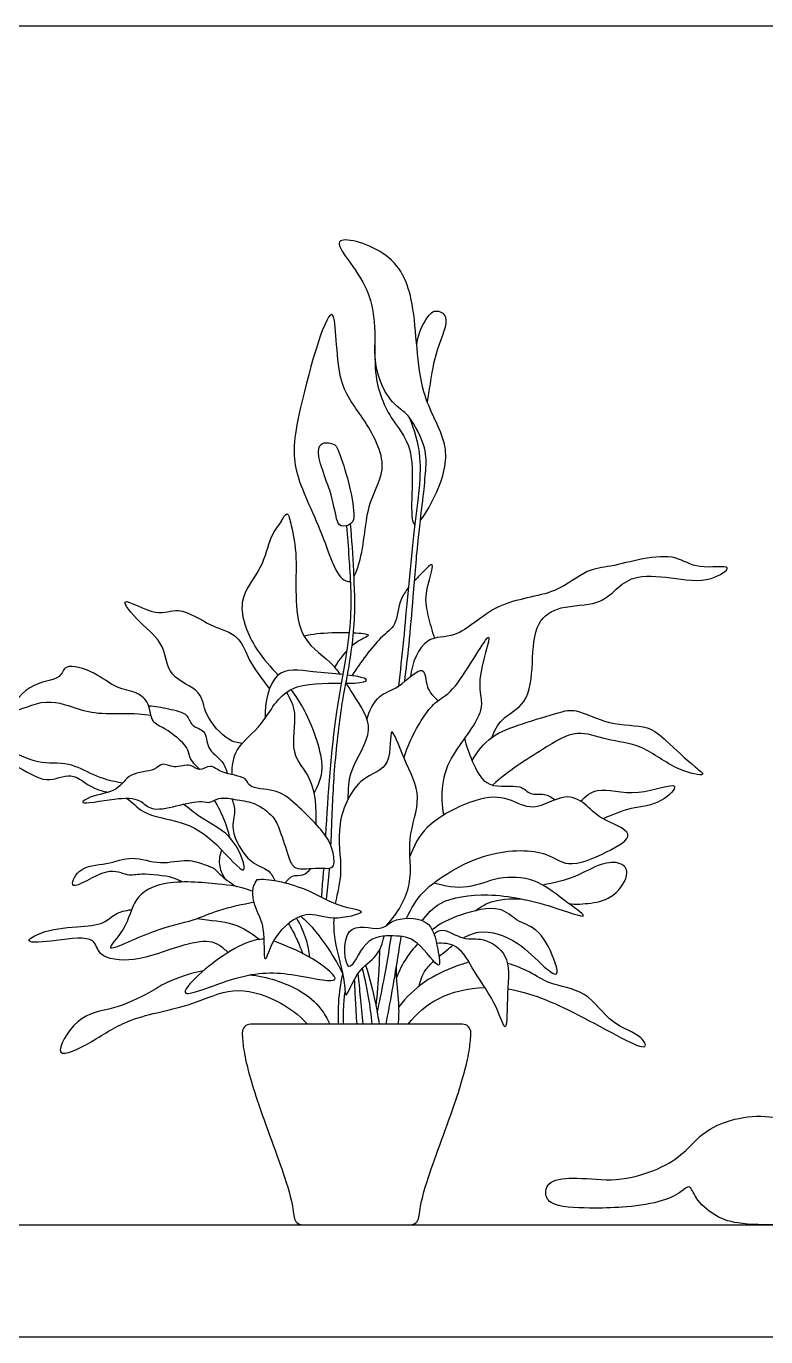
# Model space of a CAD drawing. Header units: millimetres. Extents: x 0.2 to 27.9, y 0.2 to 5.6.
# Drawn here: x 2.911 to 3.943, y 0.156 to 1.984 of the extents above; entities that cross this region are included whole.
import ezdxf

# ---------------------------------------------------------------- set-up
doc = ezdxf.new("R2010")
doc.units = ezdxf.units.MM
for name, color, linetype, true_color in [('AG-ANIMALS', 7, 'Continuous', 0xfc6666), ('AG-DIAGRAM', 7, 'Continuous', 0xfecc66), ('AG-PLANTS', 7, 'Continuous', 0x66ccff), ('X-VPRT', 6, 'Continuous', 0xff00ff)]:
    doc.layers.add(name, color=color, linetype=linetype, true_color=true_color)

msp = doc.modelspace()

# ---------------------------------------------------------------- linework, layer by layer
at = {"layer": 'AG-ANIMALS'}
msp.add_open_spline([(4.1738, 0.4861), (4.1744, 0.4811), (4.1739, 0.4699), (4.1615, 0.4632), (4.1635, 0.4526), (4.1766, 0.4415), (4.1946, 0.4235), (4.1997, 0.3998), (4.1944, 0.3713), (4.1925, 0.3619), (4.1807, 0.3446), (4.1988, 0.3479), (4.2205, 0.3419), (4.2428, 0.3414), (4.2688, 0.342), (4.2779, 0.3328), (4.2809, 0.3276), (4.2836, 0.3198), (4.2787, 0.3124), (4.2223, 0.3117), (4.0838, 0.3122), (3.9775, 0.3118), (3.9037, 0.3119), (3.8715, 0.3237), (3.8457, 0.3464), (3.8378, 0.3699), (3.8243, 0.3554), (3.7939, 0.3419), (3.7419, 0.3355), (3.7008, 0.335), (3.6411, 0.3362), (3.6345, 0.358), (3.6422, 0.3753), (3.6829, 0.3787), (3.7345, 0.371), (3.793, 0.3874), (3.8296, 0.4111), (3.8506, 0.4364), (3.8824, 0.4563), (3.9321, 0.4663), (3.9787, 0.4582), (4.0399, 0.4537), (4.0529, 0.4552), (4.0593, 0.4557)], degree=3, knots=[0, 0, 0, 0, 0.224232, 0.422619, 0.585983, 0.822713, 1.10898, 1.391583, 1.69236, 1.885631, 2.100663, 2.293856, 2.572991, 2.850125, 3.13727, 3.330554, 3.471556, 3.627909, 3.767802, 3.896753, 4.600292, 5.308976, 5.758484, 6.121178, 6.459801, 6.701379, 6.907554, 7.241869, 7.652205, 8.040155, 8.46203, 8.697449, 8.918714, 9.266198, 9.689584, 10.133031, 10.507798, 10.830021, 11.176125, 11.575326, 11.98315, 12.42382, 12.674698, 12.674698, 12.674698, 12.674698], dxfattribs=at)
at = {"layer": 'AG-DIAGRAM'}
msp.add_line((0.5972, 0.3119), (4.9093, 0.3119), dxfattribs=at)
at = {"layer": 'AG-PLANTS'}
for centre, start, end in [((3.2246, 0.5801), 90, 181.89), ((3.5202, 0.5801), 358.11, 90), ((3.2971, 0.3236), 185.6817, 270), ((3.4477, 0.3236), 270, 354.3183)]:
    msp.add_arc(centre, 0.0117, start, end, dxfattribs=at)
for points, knots in [([(3.4615, 1.2949), (3.4687, 1.3035), (3.4932, 1.3476), (3.5041, 1.4039), (3.4554, 1.4725), (3.4573, 1.5984), (3.4247, 1.6719), (3.3536, 1.6909), (3.3487, 1.6836), (3.3433, 1.6755), (3.4098, 1.6125), (3.3894, 1.5029), (3.4204, 1.4321), (3.4603, 1.3934), (3.4443, 1.294), (3.4539, 1.2888)], [2.624645, 2.624645, 2.624645, 2.624645, 2.890652, 3.345762, 3.832835, 4.445606, 4.945396, 5.379395, 5.379395, 5.379395, 5.86581, 6.457379, 6.920016, 7.345285, 7.876415, 7.876415, 7.876415, 7.876415]), ([(3.3688, 1.2167), (3.3716, 1.2219), (3.3834, 1.2526), (3.3843, 1.3205), (3.4213, 1.371), (3.3778, 1.4463), (3.3417, 1.4863), (3.3446, 1.5815), (3.3375, 1.582), (3.328, 1.5827), (3.2845, 1.4289), (3.2824, 1.3612), (3.3269, 1.2776), (3.3463, 1.2077), (3.3638, 1.2095)], [2.351563, 2.351563, 2.351563, 2.351563, 2.490961, 3.007054, 3.429013, 3.912722, 4.369094, 4.879384, 4.879384, 4.879384, 5.559639, 6.071468, 6.624479, 7.093077, 7.093077, 7.093077, 7.093077]), ([(3.4564, 1.5393), (3.4571, 1.5517), (3.4673, 1.5741), (3.4812, 1.5911), (3.5052, 1.5786), (3.4818, 1.5329), (3.4753, 1.4855), (3.4722, 1.4683), (3.4711, 1.4601)], [0, 0, 0, 0, 0.334956, 0.571786, 0.791518, 1.162347, 1.549964, 1.824011, 1.824011, 1.824011, 1.824011]), ([(3.4396, 1.0702), (3.4418, 1.0873), (3.4461, 1.1225), (3.4517, 1.189), (3.4579, 1.2699), (3.4658, 1.3269), (3.469, 1.3652), (3.471, 1.3956), (3.4474, 1.4404), (3.433, 1.45), (3.4069, 1.4742), (3.3965, 1.5175), (3.398, 1.5393)], [0, 0, 0, 0, 0.394177, 0.843448, 1.341424, 1.758589, 2.089605, 2.394924, 2.772592, 3.000773, 3.313515, 3.756934, 3.756934, 3.756934, 3.756934]), ([(3.4459, 1.4386), (3.4528, 1.4204), (3.467, 1.38), (3.4504, 1.2738), (3.4386, 1.1291), (3.4333, 1.0853), (3.4309, 1.0636)], [0, 0, 0, 0, 0.418502, 0.98929, 1.650329, 2.093859, 2.093859, 2.093859, 2.093859]), ([(3.3422, 1.4004), (3.3291, 1.4056), (3.3097, 1.3977), (3.3381, 1.3359), (3.3432, 1.2991), (3.349, 1.2848), (3.3674, 1.2887), (3.37, 1.3062), (3.3625, 1.3475), (3.349, 1.3884), (3.3445, 1.3976), (3.3422, 1.4004)], [0, 0, 0, 0, 0.23458, 0.694439, 1.066311, 1.265158, 1.482624, 1.707892, 2.094405, 2.481084, 2.688552, 2.688552, 2.688552, 2.688552]), ([(3.2679, 1.2942), (3.2695, 1.2978), (3.2763, 1.3108), (3.2825, 1.2821), (3.2916, 1.2429), (3.2814, 1.1318), (3.3288, 1.1061), (3.3451, 1.086), (3.3494, 1.08)], [0, 0, 0, 0, 0.188754, 0.418263, 0.789929, 1.345151, 1.762834, 1.924, 1.924, 1.924, 1.924]), ([(3.2679, 1.2942), (3.2623, 1.2868), (3.2502, 1.2712), (3.2424, 1.2265), (3.2001, 1.1828), (3.2304, 1.1123), (3.2526, 1.0905), (3.2632, 1.079)], [0, 0, 0, 0, 0.28957, 0.651684, 1.058806, 1.508425, 1.887088, 1.887088, 1.887088, 1.887088]), ([(3.3584, 1.2874), (3.3598, 1.2722), (3.3618, 1.2406), (3.3687, 1.1483), (3.3401, 1.0263), (3.3322, 0.9125), (3.3292, 0.8548)], [0, 0, 0, 0, 0.370363, 0.884455, 1.502957, 2.224313, 2.224313, 2.224313, 2.224313]), ([(3.3366, 0.8413), (3.3372, 0.8526), (3.3389, 0.8937), (3.3414, 0.9583), (3.3531, 1.0478), (3.3579, 1.0667), (3.3723, 1.1489), (3.3685, 1.2229), (3.3661, 1.2681), (3.364, 1.2899)], [0.595426, 0.595426, 0.595426, 0.595426, 0.801521, 1.31436, 1.817177, 2.06767, 2.552356, 3.039254, 3.483947, 3.483947, 3.483947, 3.483947]), ([(3.5611, 0.9918), (3.565, 1.0006), (3.5731, 1.0197), (3.614, 1.0384), (3.6181, 1.0959), (3.6202, 1.1533), (3.6568, 1.1773), (3.7093, 1.1752), (3.7346, 1.1988), (3.7591, 1.2193), (3.8123, 1.2156), (3.8624, 1.2061), (3.9053, 1.235), (3.8458, 1.225), (3.8199, 1.2471), (3.7708, 1.2425), (3.7276, 1.2297), (3.6921, 1.2272), (3.6498, 1.189), (3.5671, 1.1846), (3.5136, 1.127), (3.4667, 1.1369), (3.4493, 1.095), (3.4476, 1.0766)], [0, 0, 0, 0, 0.294715, 0.638588, 1.044016, 1.451491, 1.789506, 2.178039, 2.490617, 2.788095, 3.179522, 3.590445, 3.873357, 4.210472, 4.538978, 4.910696, 5.281324, 5.598361, 5.996299, 6.490776, 6.956865, 7.296621, 7.703859, 7.703859, 7.703859, 7.703859]), ([(3.4817, 1.1306), (3.4779, 1.1404), (3.473, 1.1621), (3.4652, 1.1893), (3.4856, 1.2441), (3.4675, 1.2249), (3.4568, 1.2144), (3.4533, 1.2107)], [0, 0, 0, 0, 0.307219, 0.619483, 0.966899, 1.199363, 1.320456, 1.320456, 1.320456, 1.320456]), ([(3.4446, 1.2007), (3.4408, 1.1959), (3.4301, 1.1794), (3.4297, 1.1475), (3.4034, 1.1319), (3.3779, 1.0965), (3.3658, 1.0781)], [1.425062, 1.425062, 1.425062, 1.425062, 1.571106, 1.90077, 2.190869, 2.635354, 2.635354, 2.635354, 2.635354]), ([(3.2126, 0.9835), (3.2062, 0.9845), (3.1927, 0.9863), (3.158, 1.0229), (3.159, 1.0586), (3.1074, 1.0744), (3.1063, 1.1232), (3.0726, 1.1478), (3.0326, 1.196), (3.096, 1.1575), (3.1226, 1.1774), (3.169, 1.1471), (3.1887, 1.1419), (3.2107, 1.1305), (3.2217, 1.098), (3.2408, 1.0725), (3.2509, 1.0597)], [0, 0, 0, 0, 0.241283, 0.614618, 0.92487, 1.288728, 1.640882, 2.015714, 2.337186, 2.704372, 3.014981, 3.3994, 3.655387, 3.909604, 4.224208, 4.607409, 4.607409, 4.607409, 4.607409]), ([(3.2987, 1.1339), (3.3119, 1.1363), (3.3254, 1.1383), (3.3542, 1.1384), (3.3621, 1.1382)], [0, 0, 0, 0, 0.3469057, 0.4908627, 0.4908627, 0.4908627, 0.4908627]), ([(3.3682, 1.138), (3.3789, 1.1375), (3.3968, 1.1355), (3.379, 1.1297), (3.3689, 1.1221), (3.3662, 1.1197)], [0.5285818, 0.5285818, 0.5285818, 0.5285818, 0.7342851, 0.9567932, 1.0439977, 1.0439977, 1.0439977, 1.0439977]), ([(3.4388, 0.9631), (3.4445, 0.9852), (3.4669, 1.0248), (3.4861, 1.0452), (3.5112, 1.0558), (3.5751, 1.1726), (3.5356, 1.0655), (3.5568, 1.0304), (3.5041, 0.9703), (3.4899, 0.9267), (3.4911, 0.8971), (3.494, 0.8836)], [0, 0, 0, 0, 0.453576, 0.729025, 1.038511, 1.534372, 1.958799, 2.318231, 2.778477, 3.155427, 3.508317, 3.508317, 3.508317, 3.508317]), ([(3.1539, 0.9472), (3.1481, 0.9521), (3.1375, 0.9646), (3.1385, 0.9792), (3.1058, 1.0056), (3.0851, 1.0117), (3.0845, 1.0401), (3.0662, 1.0562), (3.0353, 1.06), (3.0097, 1.0832), (2.9639, 1.0969), (2.9608, 1.0707), (2.915, 1.0712), (2.8762, 1.0151), (2.9367, 1.0498), (2.9807, 1.0317), (3.016, 1.0235), (3.0608, 1.0267), (3.0801, 1.0237), (3.0856, 1.0226)], [0, 0, 0, 0, 0.260322, 0.463229, 0.807607, 1.054571, 1.323284, 1.582098, 1.877453, 2.211402, 2.553773, 2.773871, 3.137008, 3.481156, 3.834439, 4.21781, 4.549697, 4.940701, 5.105069, 5.105069, 5.105069, 5.105069]), ([(3.3531, 1.0796), (3.3403, 1.081), (3.3045, 1.0836), (3.2557, 1.0923), (3.244, 1.0409), (3.2449, 1.0187)], [2.2563, 2.2563, 2.2563, 2.2563, 2.524071, 2.911336, 3.309845, 3.309845, 3.309845, 3.309845]), ([(3.3867, 1.0168), (3.3898, 1.0286), (3.4025, 1.0535), (3.43, 1.0581), (3.4693, 1.0994), (3.4683, 1.0589), (3.4802, 1.0489), (3.4861, 1.0433)], [0, 0, 0, 0, 0.330359, 0.632288, 0.977076, 1.243563, 1.513639, 1.513639, 1.513639, 1.513639]), ([(3.1987, 0.9399), (3.1989, 0.9516), (3.2008, 0.9784), (3.2451, 1.0092), (3.2693, 1.0688), (3.3286, 1.0678), (3.351, 1.0676)], [0, 0, 0, 0, 0.325232, 0.715138, 1.151434, 1.542636, 1.542636, 1.542636, 1.542636]), ([(3.3577, 1.0676), (3.3622, 1.0676), (3.3776, 1.0678), (3.3923, 1.0716), (3.3782, 1.0764), (3.3651, 1.0783), (3.3598, 1.0789)], [1.5825746, 1.5825746, 1.5825746, 1.5825746, 1.6663763, 1.891655, 2.0907037, 2.2083716, 2.2083716, 2.2083716, 2.2083716]), ([(3.3577, 1.0676), (3.3611, 1.0622), (3.3742, 1.0407), (3.4018, 1.0028), (3.36, 0.9469), (3.3608, 0.9191), (3.3603, 0.9055)], [2.033141, 2.033141, 2.033141, 2.033141, 2.172969, 2.571116, 2.997926, 3.348418, 3.348418, 3.348418, 3.348418]), ([(3.2746, 1.0551), (3.2795, 1.0459), (3.2913, 1.0273), (3.2771, 0.9677), (3.3128, 0.9373), (3.3168, 0.8924), (3.3155, 0.8713)], [0, 0, 0, 0, 0.305842, 0.709265, 1.067391, 1.504376, 1.504376, 1.504376, 1.504376]), ([(3.2805, 1.0587), (3.2869, 1.0504), (3.3073, 1.0199), (3.3318, 0.949), (3.3184, 0.9251), (3.3129, 0.9141)], [2.09037, 2.09037, 2.09037, 2.09037, 2.314086, 2.8175, 3.149383, 3.149383, 3.149383, 3.149383]), ([(3.0823, 1.0362), (3.0916, 1.0357), (3.1085, 1.0321), (3.1383, 1.026), (3.1404, 1.0067), (3.1639, 1.0028), (3.1622, 0.9751), (3.1865, 0.96), (3.1903, 0.9473), (3.1922, 0.9414)], [0, 0, 0, 0, 0.288965, 0.574431, 0.789526, 1.025076, 1.287779, 1.568498, 1.80574, 1.80574, 1.80574, 1.80574]), ([(3.5336, 0.9599), (3.5406, 0.972), (3.5594, 0.9957), (3.603, 1.0109), (3.6536, 1.0267), (3.6794, 1.033), (3.7244, 1.0077), (3.7799, 1.0101), (3.8046, 0.9872), (3.841, 0.9531), (3.8644, 0.9361), (3.8147, 0.9461), (3.7724, 0.9831), (3.7217, 0.9869), (3.6788, 1.0049), (3.6299, 0.9739), (3.5833, 0.9445), (3.5621, 0.9254)], [0, 0, 0, 0, 0.355554, 0.730798, 1.12679, 1.400497, 1.784533, 2.184114, 2.497861, 2.898187, 3.109102, 3.426943, 3.853781, 4.238199, 4.593255, 4.993668, 5.500402, 5.500402, 5.500402, 5.500402]), ([(3.4149, 0.7301), (3.4291, 0.7465), (3.4546, 0.7859), (3.4406, 0.8504), (3.4663, 0.9096), (3.4402, 0.9554), (3.4165, 1.0226), (3.4234, 0.9466), (3.3751, 0.9398), (3.3408, 0.871), (3.355, 0.8058), (3.3453, 0.775), (3.3428, 0.7601)], [0, 0, 0, 0, 0.441524, 0.877411, 1.295601, 1.712492, 2.061192, 2.41443, 2.770056, 3.226603, 3.671085, 4.041574, 4.041574, 4.041574, 4.041574]), ([(3.5232, 0.991), (3.5253, 0.9799), (3.5332, 0.9599), (3.553, 0.9168), (3.6018, 0.9289), (3.6138, 0.9103), (3.6351, 0.9149), (3.6449, 0.9082), (3.6494, 0.9049)], [0, 0, 0, 0, 0.318362, 0.667642, 1.021105, 1.253373, 1.490487, 1.715495, 1.715495, 1.715495, 1.715495]), ([(3.0459, 0.9282), (3.0298, 0.9309), (3.0058, 0.9377), (2.971, 0.9589), (2.9267, 0.9528), (2.8839, 0.9786), (2.8429, 0.9822), (2.8042, 0.9757), (2.8422, 0.9638), (2.8959, 0.9586), (2.938, 0.924), (2.9756, 0.947), (2.9989, 0.9218), (3.0193, 0.9168), (3.0257, 0.9153)], [8.920593, 8.920593, 8.920593, 8.920593, 9.272869, 9.611909, 9.96868, 10.348802, 10.717522, 10.98399, 11.248346, 11.672288, 12.05696, 12.377377, 12.712367, 12.86869, 12.86869, 12.86869, 12.86869]), ([(3.3292, 0.8548), (3.3356, 0.8457), (3.3397, 0.8335), (3.3435, 0.8065), (3.3183, 0.8116), (3.285, 0.805), (3.2771, 0.8264), (3.2658, 0.8622), (3.2572, 0.8822), (3.2316, 0.9013), (3.2069, 0.9044), (3.1805, 0.9099), (3.1678, 0.8992), (3.1557, 0.905), (3.1206, 0.8963), (3.0854, 0.8881), (3.0699, 0.9077), (3.0378, 0.908), (2.9796, 0.8962), (3.0033, 0.9119), (3.0405, 0.9152), (3.0542, 0.9444), (3.0909, 0.9438), (3.1009, 0.9582), (3.1178, 0.9475), (3.1411, 0.9571), (3.1521, 0.9429), (3.1696, 0.9561), (3.1831, 0.9403), (3.2202, 0.9382), (3.2206, 0.9205), (3.2604, 0.9198), (3.2837, 0.9037), (3.319, 0.8691), (3.3292, 0.8548)], [0, 0, 0, 0, 0.279899, 0.519602, 0.765549, 1.071643, 1.308986, 1.645605, 1.905021, 2.201808, 2.481304, 2.758401, 2.961867, 3.145391, 3.475446, 3.79731, 4.041188, 4.366768, 4.730846, 4.926435, 5.264376, 5.556801, 5.869756, 6.07211, 6.293942, 6.555306, 6.756953, 6.97537, 7.210984, 7.526466, 7.715044, 8.031035, 8.339281, 8.781766, 8.781766, 8.781766, 8.781766]), ([(3.6849, 0.903), (3.6919, 0.9093), (3.7088, 0.9257), (3.7611, 0.9063), (3.8312, 0.9355), (3.7964, 0.8967), (3.755, 0.8954), (3.7294, 0.8837), (3.7165, 0.8785)], [0, 0, 0, 0, 0.289642, 0.704134, 1.094716, 1.376485, 1.740553, 2.093295, 2.093295, 2.093295, 2.093295]), ([(3.0515, 0.9071), (3.0601, 0.9019), (3.0737, 0.8826), (3.1306, 0.8763), (3.1741, 0.8501), (3.2107, 0.8047), (3.2148, 0.8072), (3.2186, 0.8096), (3.2024, 0.8585), (3.1599, 0.8743), (3.1385, 0.893), (3.1311, 0.8989)], [5.798807, 5.798807, 5.798807, 5.798807, 6.087883, 6.487491, 6.910964, 7.30264, 7.30264, 7.30264, 7.659033, 8.076782, 8.283846, 8.283846, 8.283846, 8.283846]), ([(3.1738, 0.9041), (3.1793, 0.8953), (3.1885, 0.8766), (3.1932, 0.8608), (3.195, 0.8528)], [0, 0, 0, 0, 0.3053639, 0.5768251, 0.5768251, 0.5768251, 0.5768251]), ([(3.1986, 0.9062), (3.2005, 0.9004), (3.2049, 0.8876), (3.194, 0.8629), (3.2218, 0.8149), (3.2499, 0.8093), (3.256, 0.7973), (3.2584, 0.7922)], [0, 0, 0, 0, 0.233308, 0.507299, 0.897309, 1.180825, 1.407563, 1.407563, 1.407563, 1.407563]), ([(3.4423, 0.7396), (3.4487, 0.753), (3.4622, 0.7817), (3.5526, 0.8371), (3.6373, 0.8351), (3.6669, 0.8082), (3.7186, 0.8293), (3.7693, 0.8585), (3.7102, 0.8777), (3.6932, 0.8995), (3.6623, 0.9163), (3.6187, 0.8855), (3.5841, 0.9102), (3.5375, 0.9088), (3.4656, 0.8705), (3.4525, 0.8405), (3.447, 0.8259)], [0, 0, 0, 0, 0.36536, 0.920777, 1.413033, 1.731021, 2.139258, 2.480296, 2.83727, 3.142365, 3.440103, 3.811644, 4.142536, 4.511298, 4.994211, 5.369436, 5.369436, 5.369436, 5.369436]), ([(3.1294, 0.7903), (3.125, 0.7926), (3.1168, 0.7977), (3.0718, 0.8029), (3.0528, 0.7973), (3.0249, 0.8138), (2.967, 0.7706), (2.9845, 0.8138), (3.0243, 0.8133), (3.0591, 0.8284), (3.0984, 0.8128), (3.1356, 0.8238), (3.159, 0.8147), (3.1745, 0.8099), (3.1811, 0.8003), (3.1963, 0.789), (3.2044, 0.7841)], [0, 0, 0, 0, 0.211409, 0.572016, 0.814595, 1.113873, 1.49965, 1.752144, 2.094939, 2.427967, 2.773842, 3.10925, 3.379701, 3.590529, 3.773196, 4.065778, 4.065778, 4.065778, 4.065778]), ([(3.1892, 0.7947), (3.1852, 0.8006), (3.1795, 0.8145), (3.1821, 0.8284), (3.1845, 0.8346)], [0, 0, 0, 0, 0.2538799, 0.4992495, 0.4992495, 0.4992495, 0.4992495]), ([(3.2735, 0.7888), (3.2757, 0.7926), (3.2818, 0.801), (3.2985, 0.7979), (3.3055, 0.8054), (3.3084, 0.8091)], [0, 0, 0, 0, 0.1994667, 0.4109581, 0.6152286, 0.6152286, 0.6152286, 0.6152286]), ([(3.3238, 0.7691), (3.3244, 0.7793), (3.3256, 0.795), (3.3267, 0.8058), (3.327, 0.8094)], [0.0956078, 0.0956078, 0.0956078, 0.0956078, 0.3479006, 0.4771187, 0.4771187, 0.4771187, 0.4771187]), ([(3.3304, 0.7658), (3.3319, 0.7779), (3.3334, 0.7898), (3.3346, 0.807), (3.3348, 0.8096)], [0, 0, 0, 0, 0.3304966, 0.3875036, 0.3875036, 0.3875036, 0.3875036]), ([(3.6686, 0.7601), (3.6788, 0.7589), (3.6996, 0.7601), (3.7328, 0.7673), (3.7554, 0.8023), (3.741, 0.8193), (3.7116, 0.8167), (3.6776, 0.7956), (3.6475, 0.7887), (3.6323, 0.7859)], [0, 0, 0, 0, 0.30366, 0.622224, 0.949109, 1.167727, 1.449558, 1.797829, 2.170959, 2.170959, 2.170959, 2.170959]), ([(3.2262, 0.7774), (3.2096, 0.784), (3.1795, 0.7877), (3.1038, 0.7944), (3.0596, 0.769), (3.0538, 0.7261), (3.0101, 0.6844), (3.0924, 0.7265), (3.1439, 0.735), (3.1787, 0.7521), (3.2145, 0.7594), (3.2293, 0.7624)], [3.871295, 3.871295, 3.871295, 3.871295, 4.239496, 4.721478, 5.093614, 5.466762, 5.777017, 6.213468, 6.645249, 6.988499, 7.376561, 7.376561, 7.376561, 7.376561]), ([(3.2339, 0.7935), (3.2237, 0.7818), (3.2321, 0.7481), (3.2453, 0.7307), (3.2424, 0.6634), (3.255, 0.7181), (3.3027, 0.7535), (3.3345, 0.734), (3.3967, 0.7497), (3.3448, 0.7548), (3.3057, 0.7827), (3.2468, 0.7962), (3.2339, 0.7935)], [0, 0, 0, 0, 0.323138, 0.633611, 0.997463, 1.308044, 1.730066, 2.079566, 2.436057, 2.730009, 3.162105, 3.613008, 3.613008, 3.613008, 3.613008]), ([(3.4643, 0.7363), (3.4711, 0.7457), (3.4874, 0.7661), (3.5596, 0.7771), (3.6362, 0.7604), (3.7067, 0.7336), (3.6569, 0.7677), (3.623, 0.7964), (3.5694, 0.7988), (3.5282, 0.7786), (3.4952, 0.7842), (3.4801, 0.7888)], [0, 0, 0, 0, 0.322598, 0.772451, 1.294988, 1.663804, 1.98511, 2.373773, 2.757425, 3.125332, 3.501879, 3.501879, 3.501879, 3.501879]), ([(3.5383, 0.7501), (3.5457, 0.7556), (3.5618, 0.766), (3.5945, 0.7684), (3.6099, 0.7651)], [0, 0, 0, 0, 0.2887477, 0.66446, 0.66446, 0.66446, 0.66446]), ([(3.193, 0.6916), (3.1896, 0.6955), (3.181, 0.7022), (3.166, 0.7096), (3.1224, 0.7018), (3.0661, 0.6769), (3.0105, 0.684), (3.009, 0.7164), (2.9561, 0.7084), (2.9038, 0.7035), (2.9355, 0.7236), (2.9809, 0.728), (3.0202, 0.7301), (3.0334, 0.746), (3.0498, 0.7506), (3.0585, 0.7516)], [0, 0, 0, 0, 0.215891, 0.430242, 0.78348, 1.229956, 1.606228, 1.855807, 2.246722, 2.581826, 2.824736, 3.215291, 3.549964, 3.802791, 4.014205, 4.014205, 4.014205, 4.014205]), ([(3.5214, 0.7121), (3.5281, 0.716), (3.5515, 0.7259), (3.5997, 0.7083), (3.6299, 0.6741), (3.6564, 0.6548), (3.6478, 0.6865), (3.6265, 0.7273), (3.5952, 0.7342), (3.5736, 0.7598), (3.5146, 0.7449), (3.49, 0.733), (3.478, 0.7233)], [0.833506, 0.833506, 0.833506, 0.833506, 1.009457, 1.419042, 1.806692, 2.050539, 2.3019, 2.679399, 2.976745, 3.271932, 3.678352, 4.043705, 4.043705, 4.043705, 4.043705]), ([(3.15, 0.7393), (3.1693, 0.7362), (3.2006, 0.7355), (3.2261, 0.7189), (3.2371, 0.7101)], [4.6244935, 4.6244935, 4.6244935, 4.6244935, 5.01607, 5.3718929, 5.3718929, 5.3718929, 5.3718929]), ([(3.2773, 0.7323), (3.2812, 0.7257), (3.2885, 0.7122), (3.2944, 0.698), (3.2969, 0.6907)], [0, 0, 0, 0, 0.2621219, 0.5254572, 0.5254572, 0.5254572, 0.5254572]), ([(3.2885, 0.7396), (3.2942, 0.7302), (3.303, 0.7098), (3.3059, 0.6936), (3.3067, 0.6855)], [0, 0, 0, 0, 0.3145529, 0.58555, 0.58555, 0.58555, 0.58555]), ([(3.2947, 0.7424), (3.3011, 0.7366), (3.314, 0.7252), (3.343, 0.6841), (3.3532, 0.6615)], [0, 0, 0, 0, 0.277765, 0.7505063, 0.7505063, 0.7505063, 0.7505063]), ([(3.3406, 0.7398), (3.3402, 0.7303), (3.3416, 0.7013), (3.357, 0.6553), (3.3558, 0.6205), (3.3729, 0.6695), (3.4024, 0.6843), (3.4087, 0.7053), (3.4108, 0.7147)], [4.20593, 4.20593, 4.20593, 4.20593, 4.429861, 4.860693, 5.087012, 5.40997, 5.735943, 6.030734, 6.030734, 6.030734, 6.030734]), ([(3.3618, 0.6724), (3.3672, 0.6699), (3.3824, 0.7149), (3.4245, 0.7154), (3.4575, 0.7133), (3.4923, 0.659), (3.485, 0.7003), (3.4767, 0.7431), (3.42, 0.7398), (3.4083, 0.7188), (3.3493, 0.7407), (3.3557, 0.6753), (3.3618, 0.6724)], [0, 0, 0, 0, 0.343553, 0.688325, 1.012299, 1.36975, 1.628167, 1.982307, 2.348741, 2.601359, 2.957045, 3.33924, 3.33924, 3.33924, 3.33924]), ([(3.4014, 0.6078), (3.4046, 0.6227), (3.4106, 0.6524), (3.4179, 0.6941), (3.4212, 0.715)], [0, 0, 0, 0, 0.3695153, 0.8058129, 0.8058129, 0.8058129, 0.8058129]), ([(3.4137, 0.5919), (3.4166, 0.6071), (3.4228, 0.6403), (3.4309, 0.6889), (3.4348, 0.7143)], [0.0349461, 0.0349461, 0.0349461, 0.0349461, 0.3940082, 0.8747568, 0.8747568, 0.8747568, 0.8747568]), ([(3.4805, 0.7176), (3.484, 0.7202), (3.4927, 0.728), (3.5219, 0.7071), (3.5498, 0.7146), (3.5882, 0.6877), (3.5821, 0.6411), (3.583, 0.5694), (3.5675, 0.622), (3.5368, 0.6628), (3.5161, 0.7043), (3.4934, 0.7051), (3.484, 0.7045)], [0, 0, 0, 0, 0.198137, 0.503063, 0.794205, 1.1298, 1.52343, 1.899394, 2.195402, 2.616371, 2.973176, 3.26403, 3.26403, 3.26403, 3.26403]), ([(3.2434, 0.7103), (3.2399, 0.7104), (3.2145, 0.7085), (3.155, 0.6677), (3.1159, 0.6203), (3.2173, 0.667), (3.2819, 0.6633), (3.3398, 0.6495), (3.3423, 0.6544), (3.3445, 0.6584), (3.314, 0.6843), (3.2792, 0.6989), (3.2612, 0.7065), (3.2567, 0.7079)], [0.972092, 0.972092, 0.972092, 0.972092, 1.062371, 1.592573, 1.898455, 2.380524, 2.882941, 3.270899, 3.270899, 3.270899, 3.595576, 3.992818, 4.122147, 4.122147, 4.122147, 4.122147]), ([(3.3997, 0.6168), (3.4017, 0.6333), (3.4043, 0.6662), (3.4047, 0.6861), (3.4048, 0.6961)], [0, 0, 0, 0, 0.3856604, 0.6849451, 0.6849451, 0.6849451, 0.6849451]), ([(3.4579, 0.7042), (3.452, 0.6978), (3.4381, 0.6803), (3.432, 0.6666), (3.4282, 0.6567)], [4.2495047, 4.2495047, 4.2495047, 4.2495047, 4.4393226, 4.7477221, 4.7477221, 4.7477221, 4.7477221]), ([(3.4874, 0.6861), (3.4909, 0.6891), (3.4974, 0.6944), (3.504, 0.6998), (3.5069, 0.702)], [0.5083295, 0.5083295, 0.5083295, 0.5083295, 0.6193713, 0.7002962, 0.7002962, 0.7002962, 0.7002962]), ([(3.5294, 0.6783), (3.5234, 0.6768), (3.5024, 0.6698), (3.4656, 0.6529), (3.4417, 0.6292), (3.4316, 0.6161)], [4.3922817, 4.3922817, 4.3922817, 4.3922817, 4.5400032, 4.9261791, 5.3117595, 5.3117595, 5.3117595, 5.3117595]), ([(3.4596, 0.6447), (3.4615, 0.6525), (3.4649, 0.6642), (3.4755, 0.6755), (3.4801, 0.6797)], [0, 0, 0, 0, 0.268162, 0.4279559, 0.4279559, 0.4279559, 0.4279559]), ([(3.5835, 0.641), (3.6138, 0.6362), (3.6797, 0.6096), (3.785, 0.5461), (3.7687, 0.5789), (3.7256, 0.5901), (3.6955, 0.6404), (3.6402, 0.6462), (3.6188, 0.6635), (3.594, 0.6735), (3.5829, 0.6767)], [1.009326, 1.009326, 1.009326, 1.009326, 1.517409, 2.071838, 2.271929, 2.636318, 3.04599, 3.434024, 3.749177, 3.987632, 3.987632, 3.987632, 3.987632]), ([(3.1588, 0.6664), (3.1414, 0.6632), (3.1066, 0.6514), (3.0837, 0.6347), (3.0323, 0.6109), (2.983, 0.6073), (2.9424, 0.5363), (3.0101, 0.57), (3.0542, 0.6021), (3.1441, 0.6164), (3.198, 0.6463), (3.2607, 0.6285), (3.2918, 0.605), (3.3042, 0.5919)], [0, 0, 0, 0, 0.399418, 0.696878, 1.097384, 1.497859, 1.878829, 2.244552, 2.681297, 3.193701, 3.619499, 4.050231, 4.430973, 4.430973, 4.430973, 4.430973]), ([(3.2229, 0.6605), (3.2469, 0.6588), (3.2929, 0.6426), (3.3215, 0.617), (3.3318, 0.5993), (3.335, 0.5919)], [0, 0, 0, 0, 0.464736, 0.813457, 1.046033, 1.046033, 1.046033, 1.046033]), ([(3.3476, 0.5919), (3.3471, 0.5996), (3.3465, 0.6196), (3.3497, 0.6466), (3.3532, 0.6615)], [0.0797321, 0.0797321, 0.0797321, 0.0797321, 0.3114098, 0.6821336, 0.6821336, 0.6821336, 0.6821336]), ([(3.3741, 0.6619), (3.3753, 0.6512), (3.3776, 0.6308), (3.3802, 0.6046), (3.3814, 0.5919)], [0, 0, 0, 0, 0.3120665, 0.6333664, 0.6333664, 0.6333664, 0.6333664]), ([(3.3802, 0.6696), (3.3836, 0.6563), (3.389, 0.6314), (3.3926, 0.6045), (3.3939, 0.5919)], [0, 0, 0, 0, 0.3504689, 0.6647219, 0.6647219, 0.6647219, 0.6647219]), ([(3.3849, 0.6741), (3.3906, 0.6566), (3.399, 0.6233), (3.4026, 0.6012), (3.4039, 0.5919)], [0, 0, 0, 0, 0.4070248, 0.6787811, 0.6787811, 0.6787811, 0.6787811]), ([(3.4309, 0.5919), (3.4315, 0.5996), (3.4325, 0.6179), (3.4274, 0.6568), (3.4281, 0.6676), (3.4282, 0.673)], [0.0618678, 0.0618678, 0.0618678, 0.0618678, 0.3019272, 0.6513411, 0.8724641, 0.8724641, 0.8724641, 0.8724641]), ([(3.3731, 0.5919), (3.3724, 0.6034), (3.371, 0.6272), (3.3701, 0.645), (3.3697, 0.6547)], [0.0457315, 0.0457315, 0.0457315, 0.0457315, 0.343133, 0.6376859, 0.6376859, 0.6376859, 0.6376859]), ([(3.4444, 0.5919), (3.456, 0.6061), (3.4829, 0.6312), (3.5276, 0.6424), (3.5515, 0.6431)], [0.0250039, 0.0250039, 0.0250039, 0.0250039, 0.4195189, 0.828171, 0.828171, 0.828171, 0.828171]), ([(3.3543, 0.5919), (3.3541, 0.5999), (3.3543, 0.6172), (3.3555, 0.6296), (3.3564, 0.6368)], [0.0803997, 0.0803997, 0.0803997, 0.0803997, 0.3084089, 0.5639123, 0.5639123, 0.5639123, 0.5639123]), ([(3.5202, 0.5919), (3.4709, 0.5919), (3.4216, 0.5919), (3.3724, 0.5919), (3.3231, 0.5919), (3.2739, 0.5919), (3.2246, 0.5919)], [2.1580921, 2.1580921, 2.1580921, 2.1580921, 2.5595931, 2.5595931, 2.5595931, 2.9610942, 2.9610942, 2.9610942, 2.9610942]), ([(3.2129, 0.5797), (3.2131, 0.5727), (3.2151, 0.5479), (3.2324, 0.4844), (3.273, 0.3805), (3.2821, 0.3445), (3.2854, 0.3225)], [3.098119, 3.098119, 3.098119, 3.098119, 3.290484, 3.770068, 4.369613, 4.759236, 4.759236, 4.759236, 4.759236]), ([(3.4593, 0.3225), (3.4626, 0.3445), (3.4717, 0.3805), (3.5124, 0.4844), (3.5297, 0.5479), (3.5317, 0.5727), (3.5319, 0.5797)], [0.35995, 0.35995, 0.35995, 0.35995, 0.749573, 1.349119, 1.828703, 2.021067, 2.021067, 2.021067, 2.021067])]:
    msp.add_open_spline(points, degree=3, knots=knots, dxfattribs=at)
for points in [[(3.3586, 1.1125), (3.3522, 1.1056), (3.3464, 1.0977), (3.3416, 1.09)], [(3.2971, 0.3119), (3.3222, 0.3119), (3.3473, 0.3119), (3.3724, 0.3119)], [(3.3724, 0.3119), (3.3975, 0.3119), (3.4226, 0.3119), (3.4477, 0.3119)]]:
    msp.add_open_spline(points, degree=3, dxfattribs=at)
at = {"layer": 'X-VPRT'}
msp.add_lwpolyline([(0.1829, 1.9844), (0.1829, 0.1556), (5.3035, 0.1556), (5.3035, 1.9844)], close=True, dxfattribs=at)

doc.saveas('drawing.dxf')
